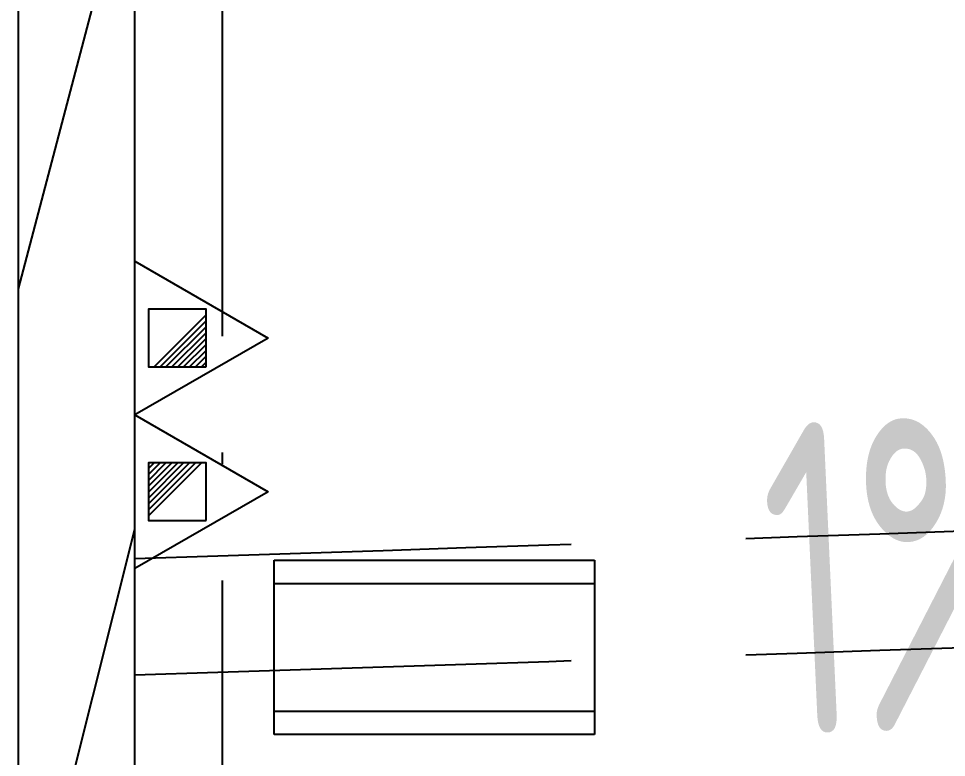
# Model space of a CAD drawing. Header units: inches. Extents: x 0 to 1813292486, y 0 to 3473589894.
# Drawn here: x 600615986 to 600617580, y 3473201747 to 3473203017 of the extents above; entities that cross this region are included whole.
import ezdxf

# ---------------------------------------------------------------- set-up
doc = ezdxf.new("R2010")
doc.units = ezdxf.units.IN
doc.header["$LTSCALE"] = 1000
doc.header["$MEASUREMENT"] = 0
doc.linetypes.add('AX-MALL-GIRD-200$0$DOTE', pattern=[2.4200000000000004, 2, -0.2, 0.02, -0.2])
doc.linetypes.add('AX-MALL-WALL-P02-QT$0$DASH', pattern=[0.35, 0.25, -0.1])
for name, color, linetype in [('A-Anno-Note', 241, 'Continuous'), ('AX-MALL-DIM-P02$0$A-Anno-Note', 241, 'Continuous'), ('AX-MALL-DIM-P02$0$A-Detl-Thin', 131, 'Continuous'), ('AX-MALL-GIRD-200$0$A-Grid', 222, 'AX-MALL-GIRD-200$0$DOTE'), ('AX-MALL-P02-200$0$A-Anno-Note', 241, 'Continuous'), ('AX-MALL-WALL-P02$0$A-Anno-Note', 241, 'Continuous'), ('AX-MALL-WALL-P02-QT$0$A-Detl-Patt', 8, 'Continuous'), ('AX-MALL-WALL-P02-QT$0$A-Detl-Thin', 131, 'Continuous'), ('AX-MALL-WALL-P02-QT$0$A-Fixt', 81, 'Continuous'), ('AX-MALL-WALL-P02-QT$0$A-Wall', 2, 'Continuous'), ('AX-MALL-WALL-P02-QT$0$A-Wall-Patt', 13, 'Continuous'), ('AX-MALL-WALL-P02-QT$0$A-Wind', 4, 'Continuous'), ('AX-MALL-ZTKD-P02$0$A-Anno-Note', 241, 'Continuous'), ('PX-MALL-P02-LG$0$P-Exsh', 31, 'Continuous')]:
    doc.layers.add(name, color=color, linetype=linetype)
doc.styles.add('AX-MALL-DIM-P02$0$_TCH_DIM', font='gbenor.shx')

# ---------------------------------------------------------------- blocks, each defined once
blk = doc.blocks.new('AX-MALL-GIRD-200')
at = {"layer": 'AX-MALL-GIRD-200$0$A-Grid'}
blk.add_line((600449282.4994268, 3473145014.54968), (600410552.9604772, 3473041050.822598), dxfattribs=at)
blk = doc.blocks.new('AX-MALL-WALL-P02-QT$0$tj')
at = {"layer": 'AX-MALL-WALL-P02-QT$0$A-Detl-Patt'}
h = blk.add_hatch(dxfattribs=at)
h.set_pattern_fill('STEEL', color=256, scale=100.0000000000001, angle=50.43183869082386)
h.set_pattern_definition([(75.00000000004839, (-14278.19445574284, 156289.8254051208), (-153.3407249234246, 41.08752340989569), []), (75.00000000004839, (-14317.88195610046, 156358.5661673546), (-153.3407249234246, 41.08752340989569), [])])
edge = h.paths.add_edge_path()
edge.add_arc((274302.9537697641, 370915.3693751197), 354853.2281302969, 270.9601093956941, 275.9513128638887)
edge.add_line((311095.3180618286, 17974.67259407043), (323404.2928284407, 17664.898229599))
edge.add_arc((337498.5854798314, -5423.033113246463), 27049.98445535583, 84.4296474408203, 121.40245730350341, ccw=False)
edge.add_line((340124.270958662, 21499.21483898163), (352435.6233639717, 23411.5238032341))
edge.add_line((352435.6233639717, 23411.5238032341), (352460.3320846558, 23263.57286787033))
edge.add_arc((262948.9762239404, 558936.3422532297), 543099.989586636, 279.486523026639, 288.5053300047131)
edge.add_line((435325.042740941, 43917.80823612213), (435185.9318172932, 44187.60760259628))
edge.add_arc((262948.9762341097, 558936.342259489), 542799.9895904897, 279.51816553668203, 288.50044427399206, ccw=False)
edge.add_line((352706.5441896915, 23608.95860147476), (352681.7270303965, 23756.88773488998))
edge.add_line((352681.7270303965, 23756.88773488998), (340117.7681742907, 21803.84383869171))
edge.add_arc((337510.0970116529, -5455.006554111635), 27383.29552171703, 84.53552636432372, 121.2026843873002)
edge.add_line((323323.7129554749, 17967.02113437653), (311085.7617697716, 18275.00808191299))
edge.add_arc((274273.8104503512, 371474.5356685471), 355112.6948552598, 270.96411062040687, 275.9501261722048, ccw=False)
edge.add_line((280248.9759351015, 16412.11376953125), (280248.9759185314, 16111.96136569977))
blk = doc.blocks.new('AX-MALL-WALL-P02-QT$0$JB-AC(i)-Li')
for p, q in [((-275, 0), (275, 0)), ((-275, 0), (275, 0)), ((-275, -300), (-275, 0)), ((275, 0), (275, -300)), ((-275, -40), (275, -40)), ((275, -260), (-275, -260)), ((275, -300), (-275, -300))]:
    blk.add_line(p, q)
blk = doc.blocks.new('AX-MALL-WALL-P02-QT')
at = {"layer": 'AX-MALL-WALL-P02-QT$0$A-Wall-Patt'}
h = blk.add_hatch(dxfattribs=at)
h.set_pattern_fill('普通砖', color=256, scale=200, style=0)
h.set_pattern_definition([(45, (0, 359.0227), (-353.55353201463, 353.55353201463), [])])
h.paths.add_polyline_path([(600413064.740878, 3473048795.924745), (600413324.2112015, 3473048919.520994), (600417104.56609, 3473059067.325346), (600417077.00283, 3473059184.307016), (600416952.057744, 3473059230.852727)])
at = {"layer": 'AX-MALL-WALL-P02-QT$0$A-Detl-Patt', "linetype": 'AX-MALL-WALL-P02-QT$0$DASH'}
blk.add_line((600411924.6820309, 3473045735.605952), (600444355.845043, 3473132792.272248), dxfattribs=at)
at = {"layer": 'AX-MALL-WALL-P02-QT$0$A-Detl-Thin', "linetype": 'AX-MALL-WALL-P02-QT$0$DASH', "ltscale": 3}
for points in [[(600413673.4773686, 3473049857.074365, 0.002112576119066274), (600417994.3825617, 3473048422.123744, 0.002112576119066274)], [(600413603.6236073, 3473049669.56232, 0.002111791192571042), (600417924.507549, 3473048234.554701, 0.002111791192571042)]]:
    blk.add_lwpolyline(points, format="xyb", dxfattribs=at)
at = {"layer": 'AX-MALL-WALL-P02-QT$0$A-Wall'}
for p, q in [((600413064.740878, 3473048795.924745), (600416952.057744, 3473059230.852727)), ((600413324.2112015, 3473048919.520994), (600417104.56609, 3473059067.325346))]:
    blk.add_line(p, q, dxfattribs=at)
at = {"layer": 'AX-MALL-WALL-P02-QT$0$A-Detl-Thin', "rotation": 339.5681613091762}
blk.add_blockref('AX-MALL-WALL-P02-QT$0$tj', (600144118.6961328, 3473128496.287411), dxfattribs=at)
at = {"layer": 'AX-MALL-WALL-P02-QT$0$A-Fixt', "rotation": 339.5681613375581}
blk.add_blockref('AX-MALL-WALL-P02-QT$0$JB-AC(i)-Li', (600414154.5248983, 3473049674.645297), dxfattribs=at)
at = {"layer": 'AX-MALL-WALL-P02-QT$0$A-Wind'}
blk.add_blockref('AX-MALL-GIRD-200', (0, 0), dxfattribs=at)
blk = doc.blocks.new('AX-MALL-WALL-P02')
at = {"layer": 'AX-MALL-WALL-P02$0$A-Anno-Note'}
blk.add_blockref('AX-MALL-WALL-P02-QT', (0, 0), dxfattribs=at)
blk = doc.blocks.new('PX-MALL-P02-LG$0$MHQ')
at = {"layer": 'PX-MALL-P02-LG$0$P-Exsh', "ltscale": 0.7}
h = blk.add_hatch(dxfattribs=at)
h.set_pattern_fill('ANSI31', color=256, scale=25, style=0)
h.set_pattern_definition([(45, (-160019.2306599375, -42228.3236173685), (-28.0633003783411, 28.0633003783411), [])])
h.paths.add_polyline_path([(-75.0000000015425, 185.1731819980414), (75, 185.1731819980414), (75, 35.17318199802685), (-75.0000000015425, 35.17318199802685)])
for points in [[(0, 346.4101615137042), (-200, -1.455191522836685e-11), (200, -1.455191522836685e-11)], [(0, 346.4101615137042), (-200, -1.455191522836685e-11), (200, -1.455191522836685e-11)], [(0, 346.4101615137042), (-200, -1.455191522836685e-11), (200, -1.455191522836685e-11)], [(-75.0000000015425, 185.1731819980414), (75, 185.1731819980414), (75, 35.17318199802685), (-75.0000000015425, 35.17318199802685)]]:
    blk.add_lwpolyline(points, close=True, dxfattribs=at)
blk = doc.blocks.new('PX-MALL-P02-LG$0$A$C301F1425')
at = {"layer": 'PX-MALL-P02-LG$0$P-Exsh', "ltscale": 0.7}
for p in [(-200, 1.455191522836685e-11), (200, 1.455191522836685e-11)]:
    blk.add_blockref('PX-MALL-P02-LG$0$MHQ', p, dxfattribs=at)
blk = doc.blocks.new('PX-MALL-P02-LG')
at = {"xscale": -0.6600000001490107, "yscale": 0.660000000149011, "zscale": 0.660000000149011, "rotation": 249.5681618208259}
blk.add_blockref('PX-MALL-P02-LG$0$A$C301F1425', (600413759.5582006, 3473050088.145721), dxfattribs=at)
blk = doc.blocks.new('AX-MALL-ZTKD-P02')
at = {"layer": 'AX-MALL-ZTKD-P02$0$A-Anno-Note'}
blk.add_blockref('AX-MALL-GIRD-200', (0, 0), dxfattribs=at)
blk = doc.blocks.new('AX-MALL-DIM-P02')
at = {"layer": 'AX-MALL-DIM-P02$0$A-Detl-Thin'}
blk.add_blockref('AX-MALL-ZTKD-P02', (-2.384185791015625e-06, 9.5367431640625e-07), dxfattribs=at)
at = {"layer": 'AX-MALL-DIM-P02$0$A-Anno-Note', "style": 'AX-MALL-DIM-P02$0$_TCH_DIM', "width": 0.7}
blk.add_text('1%', height=535.5, rotation=342.1700404061982, dxfattribs=at).set_placement((600414591.1694268, 3473049189.161439))
blk = doc.blocks.new('AX-MALL-P02-200')
at = {"layer": 'AX-MALL-P02-200$0$A-Anno-Note'}
blk.add_blockref('AX-MALL-WALL-P02', (0, 0), dxfattribs=at)
for name in ['AX-MALL-DIM-P02', 'PX-MALL-P02-LG']:
    blk.add_blockref(name, (0, 0), dxfattribs=at)

msp = doc.modelspace()

# ---------------------------------------------------------------- block references
at = {"layer": 'A-Anno-Note', "rotation": 20.43183869077545}
msp.add_blockref('AX-MALL-P02-200', (1250392458.527329, 9048125.682563305), dxfattribs=at)

doc.saveas('drawing.dxf')
